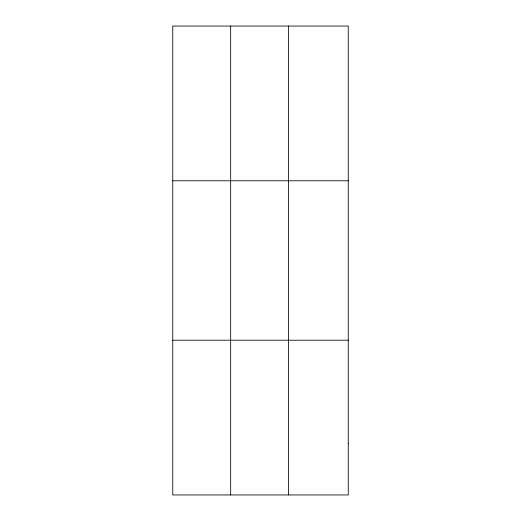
<?xml version="1.0" encoding="UTF-8"?>
<svg xmlns="http://www.w3.org/2000/svg" width="521" height="521" viewBox="0 0 521 521"><rect width="100%" height="100%" fill="white"/><g stroke="black" fill="none" stroke-linecap="round" stroke-linejoin="round"><path stroke-width="0.78" d="M230.666 494.95L230.666 26.05M288.582 494.95L288.582 26.05M172.751 180.787L348.249 180.787M172.751 340.213L348.249 340.213M348.249 443.371L348.249 494.95L172.751 494.95L172.751 26.05L348.249 26.05L348.249 443.371"/></g></svg>
